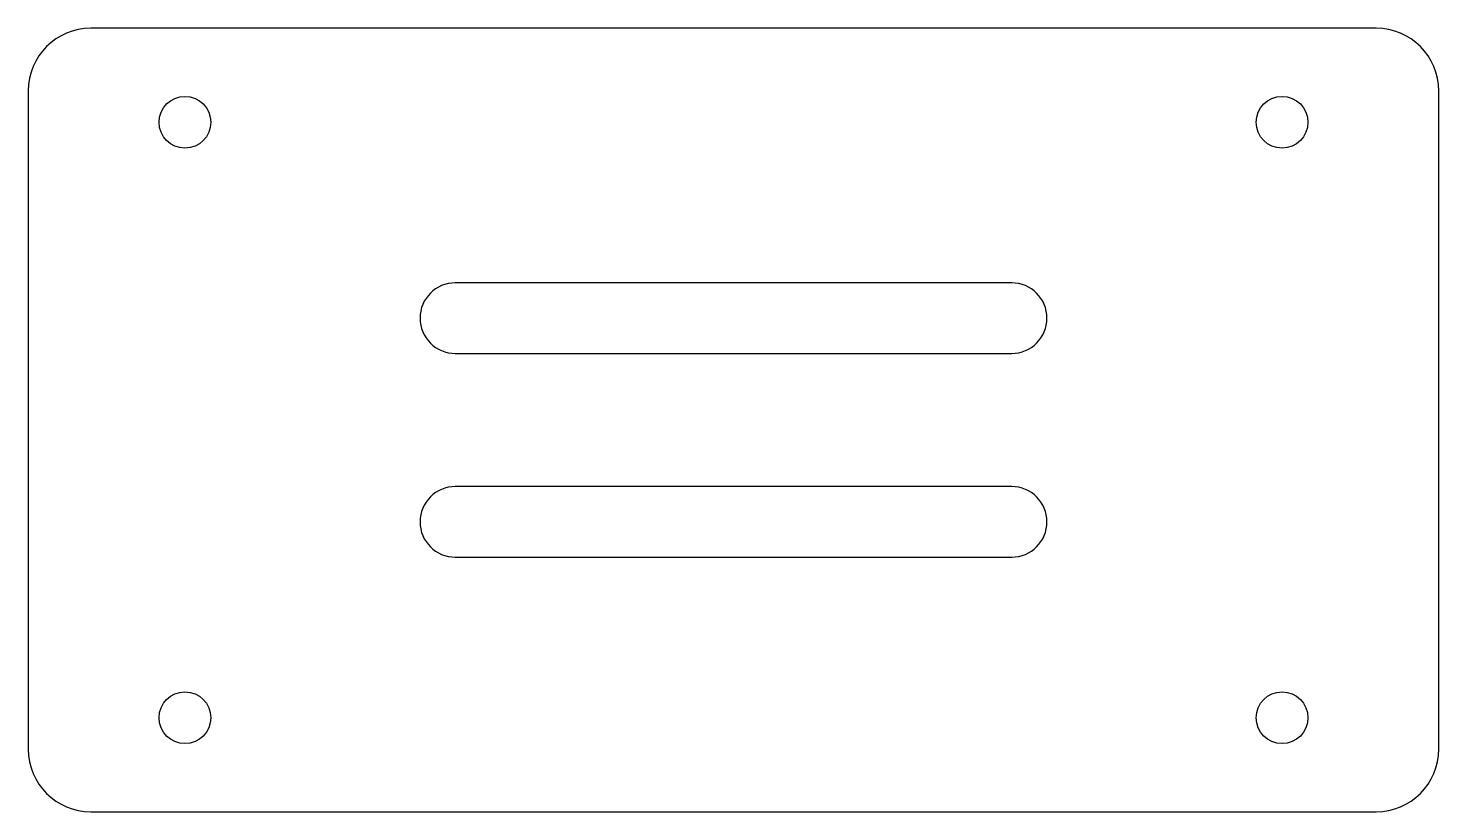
# Model space of a CAD drawing. Header units: millimetres. Extents: x 0 to 180, y 0 to 100.
import ezdxf

# ---------------------------------------------------------------- set-up
doc = ezdxf.new("R2010")
doc.units = ezdxf.units.MM

msp = doc.modelspace()

# ---------------------------------------------------------------- linework, layer by layer
at = {"layer": 'M6_MOUNT'}
for centre in [(20, 88), (160, 88), (20, 12), (160, 12)]:
    msp.add_circle(centre, 3.3, dxfattribs=at)
at = {"layer": 'M8_SLOTS'}
for p, q in [((125.5, 67.5), (54.5, 67.5)), ((54.5, 58.5), (125.5, 58.5)), ((125.5, 41.5), (54.5, 41.5)), ((54.5, 32.5), (125.5, 32.5))]:
    msp.add_line(p, q, dxfattribs=at)
for centre, start, end in [((54.5, 63), 90, 270), ((125.5, 63), 270, 450), ((54.5, 37), 90, 270), ((125.5, 37), 270, 450)]:
    msp.add_arc(centre, 4.5, start, end, dxfattribs=at)
at = {"layer": 'OUTER'}
for p, q in [((172, 100), (8, 100)), ((0, 92), (0, 8)), ((180, 8), (180, 92)), ((8, 0), (172, 0))]:
    msp.add_line(p, q, dxfattribs=at)
for centre, start, end in [((8, 92), 90, 180), ((172, 92), 0, 90), ((8, 8), 180, 270), ((172, 8), 270, 360)]:
    msp.add_arc(centre, 8, start, end, dxfattribs=at)

doc.saveas('drawing.dxf')
